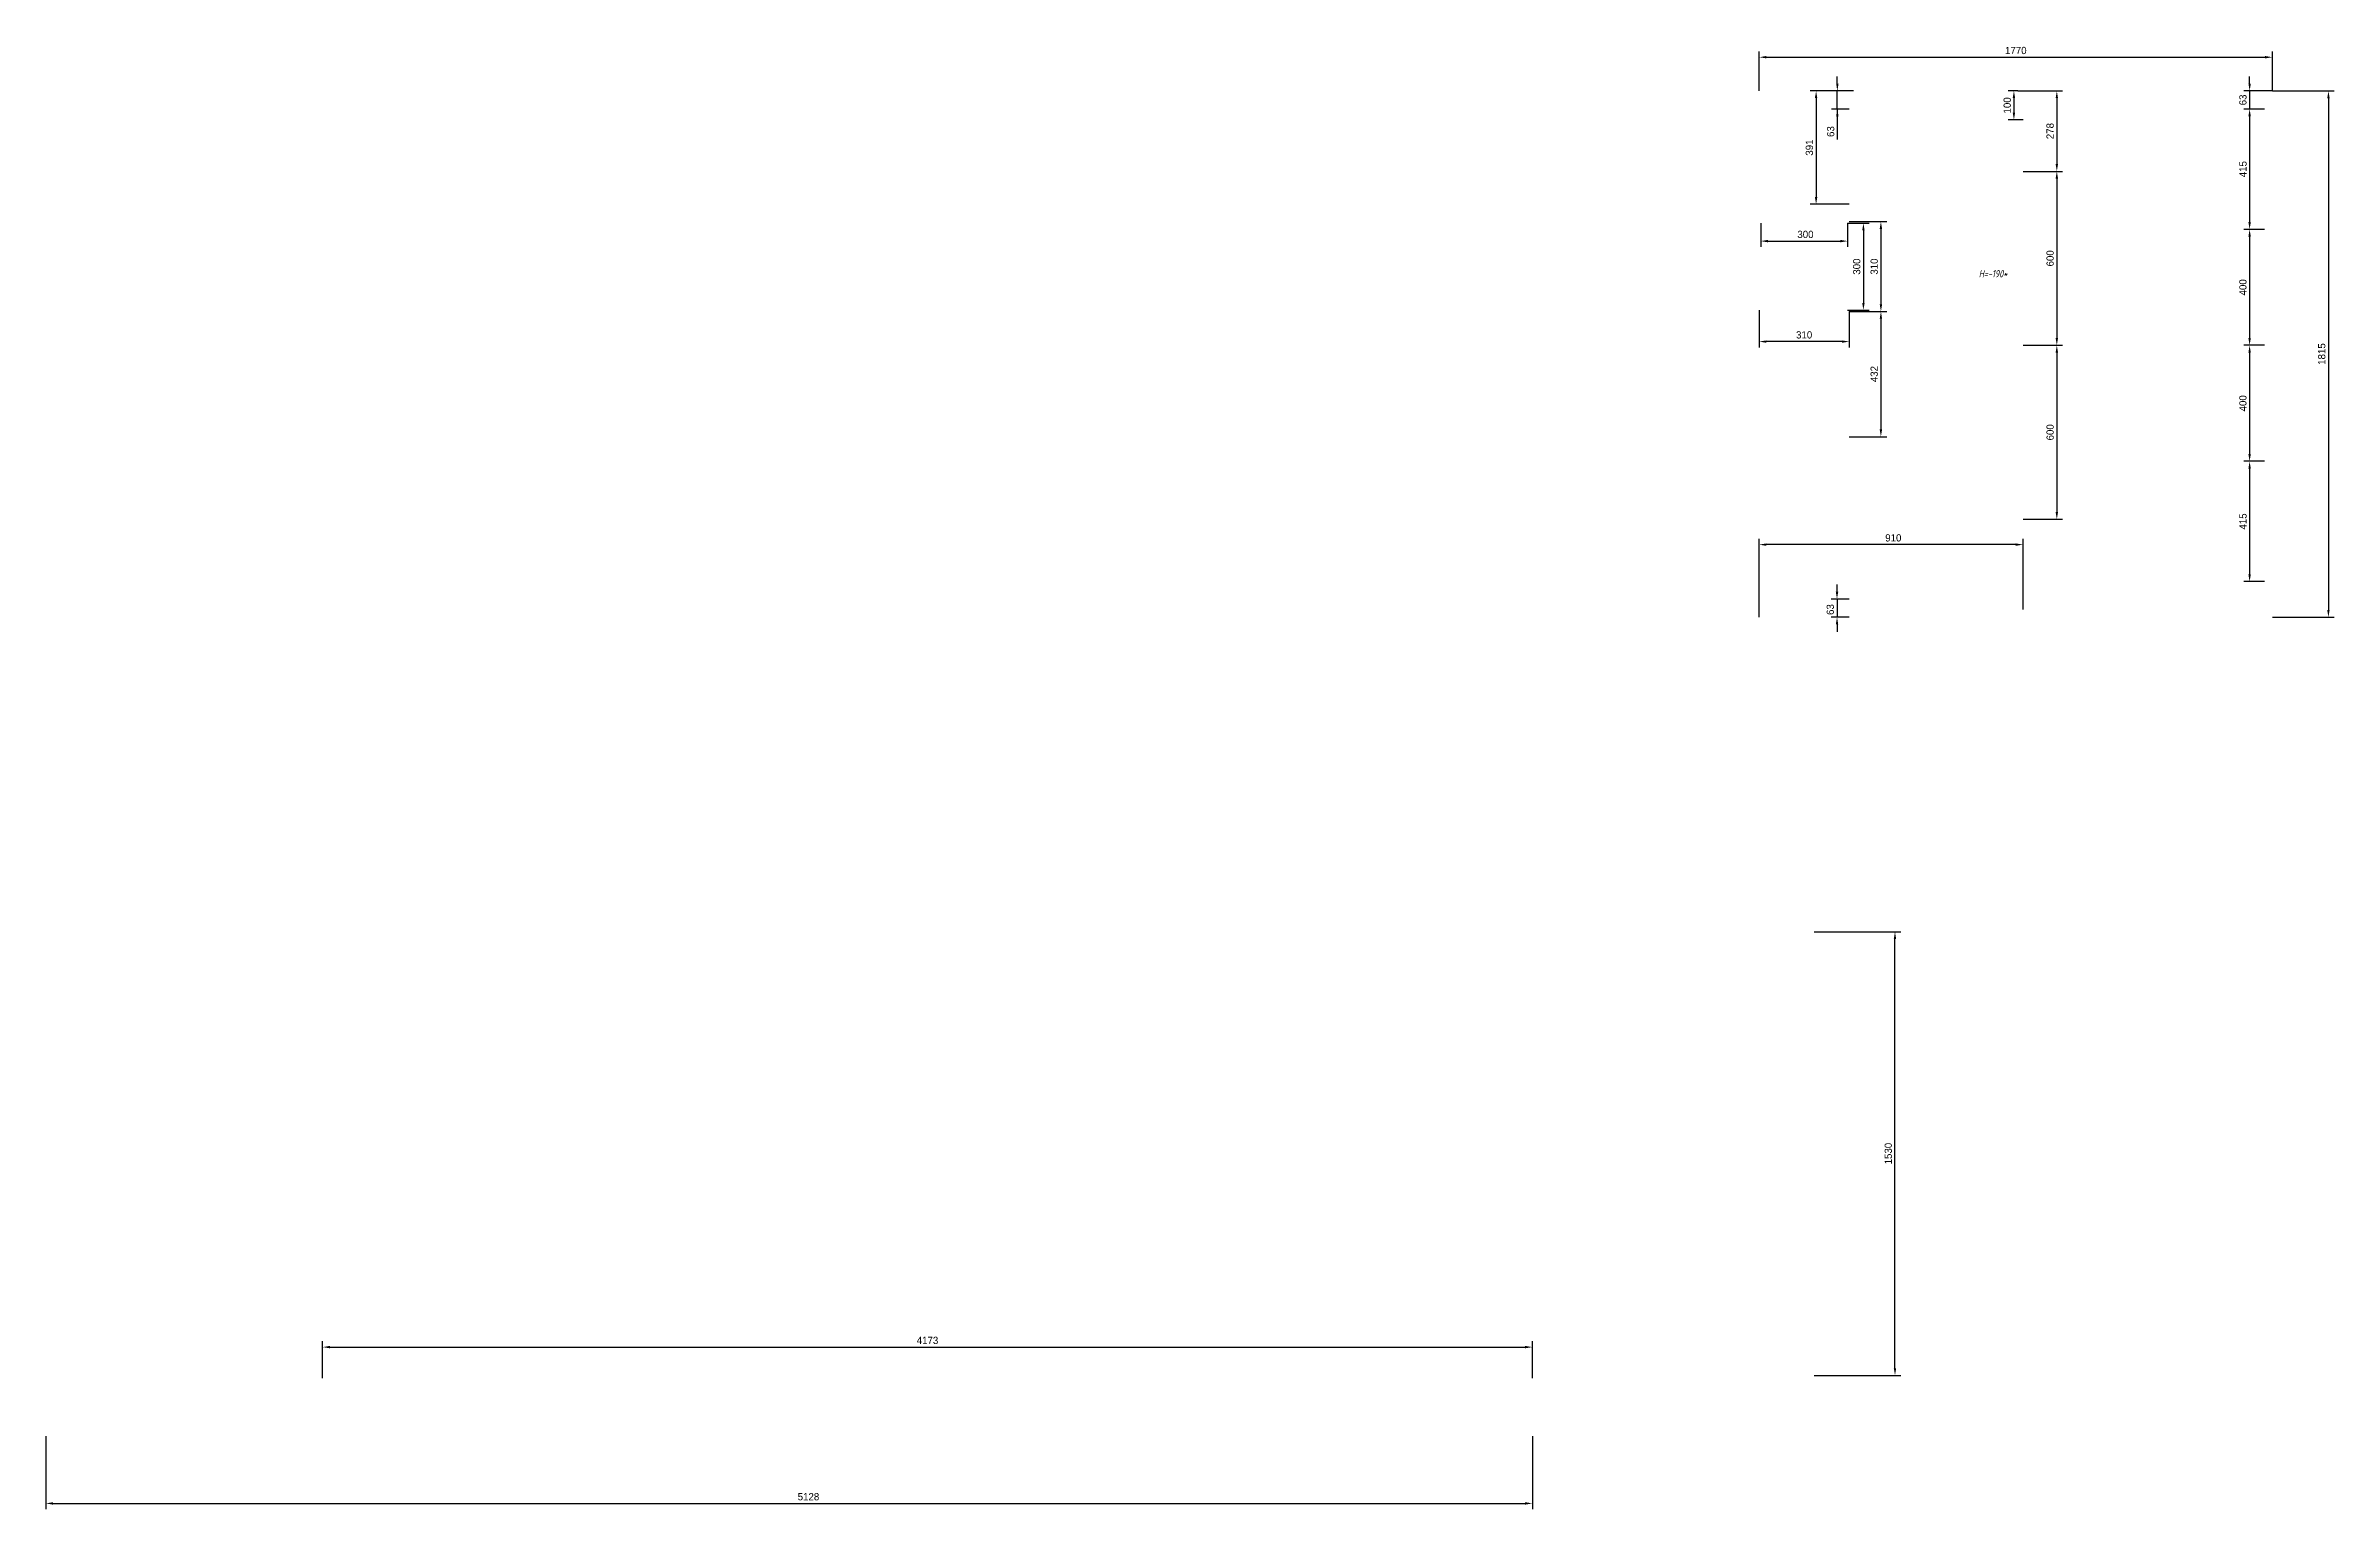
# Model space of a CAD drawing. Header units: millimetres. Extents: x 7901 to 15794, y 8269 to 13316.
import ezdxf
from ezdxf.enums import TextEntityAlignment as Align

# ---------------------------------------------------------------- set-up
doc = ezdxf.new("R2010")
doc.units = ezdxf.units.MM
doc.header["$PDMODE"] = 34
doc.header["$PDSIZE"] = 25
doc.layers.add('08 Размеры', color=7, linetype='Continuous')
doc.styles.get("Standard").update_dxf_attribs({"font": 'Ubuntu-R.ttf'})
doc.styles.add('ГОСТ-ISOCPEUR', font='isocpeui.ttf', dxfattribs={"width": 0.8})
doc.dimstyles.new('ISO-25', dxfattribs={"dimtxt": 2.5, "dimasz": 2.5, "dimexe": 1.25, "dimexo": 0.625, "dimtad": 1, "dimtxsty": 'Standard', "dimcen": 2.5, "dimadec": 0, "dimazin": 0, "dimtfac": 1, "dimtmove": 0, "dimatfit": 3, "dimfxl": 1, "dimarcsym": 0})

# ---------------------------------------------------------------- blocks, each defined once
blk = doc.blocks.new('*D2302')
at = {"layer": '08 Размеры', "color": 0, "lineweight": -2}
for p, q in [((7901.2, 8520.1), (7901.2, 8268.7)), ((13028.7, 8520.1), (13028.7, 8268.7)), ((7926.2, 8288.7), (13003.7, 8288.7))]:
    blk.add_line(p, q, dxfattribs=at)
at = {"layer": '08 Размеры', "color": 0}
for points in [[(7926.2, 8292.9), (7926.2, 8284.5), (7901.2, 8288.7)], [(13003.7, 8284.5), (13003.7, 8292.9), (13028.7, 8288.7)]]:
    blk.add_solid(points, dxfattribs=at)
at = {"layer": 'Defpoints', "color": 0}
for p in [(7901.2, 8520.1), (13028.7, 8520.1), (13028.7, 8288.7)]:
    blk.add_point(p, dxfattribs=at)
at = {"layer": '08 Размеры', "color": 0, "insert": (10531.9, 8311.8), "char_height": 25, "attachment_point": 5}
blk.add_mtext('5128', dxfattribs=at)
blk = doc.blocks.new('*D2304')
at = {"layer": '08 Размеры', "color": 0, "lineweight": -2}
for p, q in [((8856.2, 8720.1), (8856.2, 8847.8)), ((13028.7, 8720.1), (13028.7, 8847.8)), ((8881.2, 8827.8), (13003.7, 8827.8))]:
    blk.add_line(p, q, dxfattribs=at)
at = {"layer": '08 Размеры', "color": 0}
for points in [[(8881.2, 8832), (8881.2, 8823.7), (8856.2, 8827.8)], [(13003.7, 8823.7), (13003.7, 8832), (13028.7, 8827.8)]]:
    blk.add_solid(points, dxfattribs=at)
at = {"layer": 'Defpoints', "color": 0}
for p in [(13028.7, 8827.8), (8856.2, 8720.1), (13028.7, 8720.1)]:
    blk.add_point(p, dxfattribs=at)
at = {"layer": '08 Размеры', "color": 0, "insert": (10942.5, 8850.9), "char_height": 25, "attachment_point": 5}
blk.add_mtext('4173', dxfattribs=at)
blk = doc.blocks.new('*D2305')
at = {"layer": '08 Размеры', "color": 0, "lineweight": -2}
for p, q in [((14001.2, 10260.1), (14299.5, 10260.1)), ((14279.5, 8755.1), (14279.5, 10235.1)), ((14001.2, 8730.1), (14299.5, 8730.1))]:
    blk.add_line(p, q, dxfattribs=at)
at = {"layer": '08 Размеры', "color": 0}
for points in [[(14283.6, 10235.1), (14275.3, 10235.1), (14279.5, 10260.1)], [(14275.3, 8755.1), (14283.6, 8755.1), (14279.5, 8730.1)]]:
    blk.add_solid(points, dxfattribs=at)
at = {"layer": 'Defpoints', "color": 0}
for p in [(14001.2, 10260.1), (14279.5, 10260.1), (14001.2, 8730.1)]:
    blk.add_point(p, dxfattribs=at)
at = {"layer": '08 Размеры', "color": 0, "insert": (14256.4, 9495.1), "char_height": 25, "attachment_point": 5, "rotation": 90}
blk.add_mtext('1530', dxfattribs=at)
blk = doc.blocks.new('*D2353')
at = {"layer": '08 Размеры', "color": 0, "lineweight": -2}
for p, q in [((13811.2, 13160.1), (13811.2, 13296.2)), ((13836.2, 13276.2), (15556.2, 13276.2)), ((15581.2, 13159.9), (15581.2, 13296.2))]:
    blk.add_line(p, q, dxfattribs=at)
at = {"layer": '08 Размеры', "color": 0}
for points in [[(13836.2, 13280.4), (13836.2, 13272), (13811.2, 13276.2)], [(15556.2, 13272), (15556.2, 13280.4), (15581.2, 13276.2)]]:
    blk.add_solid(points, dxfattribs=at)
at = {"layer": 'Defpoints', "color": 0}
for p in [(15581.2, 13276.2), (13811.2, 13160.1), (15581.2, 13159.9)]:
    blk.add_point(p, dxfattribs=at)
at = {"layer": '08 Размеры', "color": 0, "insert": (14696.2, 13299.3), "char_height": 25, "attachment_point": 5}
blk.add_mtext('1770', dxfattribs=at)
blk = doc.blocks.new('*D2357')
at = {"layer": '08 Размеры', "color": 0, "lineweight": -2}
for p, q in [((15581.2, 13159.9), (15794.5, 13159.9)), ((15774.5, 13134.9), (15774.5, 11370.1)), ((15581.2, 11345.1), (15794.5, 11345.1))]:
    blk.add_line(p, q, dxfattribs=at)
at = {"layer": '08 Размеры', "color": 0}
for points in [[(15778.6, 13134.9), (15770.3, 13134.9), (15774.5, 13159.9)], [(15770.3, 11370.1), (15778.6, 11370.1), (15774.5, 11345.1)]]:
    blk.add_solid(points, dxfattribs=at)
at = {"layer": 'Defpoints', "color": 0}
for p in [(15581.2, 13159.9), (15581.2, 11345.1), (15774.5, 11345.1)]:
    blk.add_point(p, dxfattribs=at)
at = {"layer": '08 Размеры', "color": 0, "insert": (15751.4, 12252.5), "char_height": 25, "attachment_point": 5, "rotation": 90}
blk.add_mtext('1815', dxfattribs=at)
blk = doc.blocks.new('*D2360')
at = {"layer": '08 Размеры', "color": 0, "lineweight": -2}
for p, q in [((13811.2, 11345.1), (13811.2, 11615.3)), ((14721.2, 11372.1), (14721.2, 11615.3)), ((14696.2, 11595.3), (13836.2, 11595.3))]:
    blk.add_line(p, q, dxfattribs=at)
at = {"layer": '08 Размеры', "color": 0}
for points in [[(13836.2, 11599.5), (13836.2, 11591.1), (13811.2, 11595.3)], [(14696.2, 11591.1), (14696.2, 11599.5), (14721.2, 11595.3)]]:
    blk.add_solid(points, dxfattribs=at)
at = {"layer": 'Defpoints', "color": 0}
for p in [(13811.2, 11595.3), (14721.2, 11372.1), (13811.2, 11345.1)]:
    blk.add_point(p, dxfattribs=at)
at = {"layer": '08 Размеры', "color": 0, "insert": (14273.7, 11618.4), "char_height": 25, "attachment_point": 5}
blk.add_mtext('910', dxfattribs=at)
blk = doc.blocks.new('*D2361')
at = {"layer": '08 Размеры', "color": 0, "lineweight": -2}
for p, q in [((14702.7, 13160.1), (14857.7, 13160.1)), ((14837.7, 13135.1), (14837.7, 12907.6)), ((14721.2, 12882.6), (14857.7, 12882.6))]:
    blk.add_line(p, q, dxfattribs=at)
at = {"layer": '08 Размеры', "color": 0}
for points in [[(14841.8, 13135.1), (14833.5, 13135.1), (14837.7, 13160.1)], [(14833.5, 12907.6), (14841.8, 12907.6), (14837.7, 12882.6)]]:
    blk.add_solid(points, dxfattribs=at)
at = {"layer": 'Defpoints', "color": 0}
for p in [(14702.7, 13160.1), (14721.2, 12882.6), (14837.7, 12882.6)]:
    blk.add_point(p, dxfattribs=at)
at = {"layer": '08 Размеры', "color": 0, "insert": (14814.6, 13021.4), "char_height": 25, "attachment_point": 5, "rotation": 90}
blk.add_mtext('278', dxfattribs=at)
blk = doc.blocks.new('*D2362')
at = {"layer": '08 Размеры', "color": 0, "lineweight": -2}
for p, q in [((14721.2, 12882.6), (14857.7, 12882.6)), ((14837.7, 12857.6), (14837.7, 12307.6)), ((14721.2, 12282.6), (14857.7, 12282.6))]:
    blk.add_line(p, q, dxfattribs=at)
at = {"layer": '08 Размеры', "color": 0}
for points in [[(14841.8, 12857.6), (14833.5, 12857.6), (14837.7, 12882.6)], [(14833.5, 12307.6), (14841.8, 12307.6), (14837.7, 12282.6)]]:
    blk.add_solid(points, dxfattribs=at)
at = {"layer": 'Defpoints', "color": 0}
for p in [(14721.2, 12882.6), (14721.2, 12282.6), (14837.7, 12282.6)]:
    blk.add_point(p, dxfattribs=at)
at = {"layer": '08 Размеры', "color": 0, "insert": (14814.6, 12582.6), "char_height": 25, "attachment_point": 5, "rotation": 90}
blk.add_mtext('600', dxfattribs=at)
blk = doc.blocks.new('*D2363')
at = {"layer": '08 Размеры', "color": 0, "lineweight": -2}
for p, q in [((14080.6, 13185.1), (14080.6, 13210.1)), ((14136.2, 13160.1), (14060.6, 13160.1)), ((14080.6, 13097.6), (14080.6, 13160.1)), ((14121.2, 13097.6), (14060.6, 13097.6)), ((14080.6, 13097.6), (14080.6, 12991.9)), ((14080.6, 13072.6), (14080.6, 13047.6))]:
    blk.add_line(p, q, dxfattribs=at)
at = {"layer": '08 Размеры', "color": 0}
for points in [[(14076.5, 13185.1), (14084.8, 13185.1), (14080.6, 13160.1)], [(14084.8, 13072.6), (14076.5, 13072.6), (14080.6, 13097.6)]]:
    blk.add_solid(points, dxfattribs=at)
at = {"layer": 'Defpoints', "color": 0}
for p in [(14080.6, 13160.1), (14136.2, 13160.1), (14121.2, 13097.6)]:
    blk.add_point(p, dxfattribs=at)
at = {"layer": '08 Размеры', "color": 0, "insert": (14057.6, 13019.8), "char_height": 25, "attachment_point": 5, "rotation": 90}
blk.add_mtext('63', dxfattribs=at)
blk = doc.blocks.new('*D2364')
at = {"layer": '08 Размеры', "color": 0, "lineweight": -2}
for p, q in [((14121.2, 12709.1), (14250.9, 12709.1)), ((14230.9, 12684.1), (14230.9, 12424.1)), ((14121.2, 12399.1), (14250.9, 12399.1))]:
    blk.add_line(p, q, dxfattribs=at)
at = {"layer": '08 Размеры', "color": 0}
for points in [[(14235, 12684.1), (14226.7, 12684.1), (14230.9, 12709.1)], [(14226.7, 12424.1), (14235, 12424.1), (14230.9, 12399.1)]]:
    blk.add_solid(points, dxfattribs=at)
at = {"layer": 'Defpoints', "color": 0}
for p in [(14121.2, 12709.1), (14121.2, 12399.1), (14230.9, 12399.1)]:
    blk.add_point(p, dxfattribs=at)
at = {"layer": '08 Размеры', "color": 0, "insert": (14207.8, 12554.1), "char_height": 25, "attachment_point": 5, "rotation": 90}
blk.add_mtext('310', dxfattribs=at)
blk = doc.blocks.new('*D2365')
at = {"layer": '08 Размеры', "color": 0, "lineweight": -2}
for p, q in [((13811.2, 12404.1), (13811.2, 12275.5)), ((14121.2, 12399.1), (14121.2, 12275.5)), ((14096.2, 12295.5), (13836.2, 12295.5))]:
    blk.add_line(p, q, dxfattribs=at)
at = {"layer": '08 Размеры', "color": 0}
for points in [[(13836.2, 12299.6), (13836.2, 12291.3), (13811.2, 12295.5)], [(14096.2, 12291.3), (14096.2, 12299.6), (14121.2, 12295.5)]]:
    blk.add_solid(points, dxfattribs=at)
at = {"layer": 'Defpoints', "color": 0}
for p in [(13811.2, 12404.1), (14121.2, 12399.1), (13811.2, 12295.5)]:
    blk.add_point(p, dxfattribs=at)
at = {"layer": '08 Размеры', "color": 0, "insert": (13966.2, 12318.5), "char_height": 25, "attachment_point": 5}
blk.add_mtext('310', dxfattribs=at)
blk = doc.blocks.new('*D2902')
at = {"layer": '08 Размеры', "color": 0, "lineweight": -2}
for p, q in [((14136.2, 13160.1), (13987.4, 13160.1)), ((14007.4, 13135.1), (14007.4, 12794.1)), ((14121.2, 12769.1), (13987.4, 12769.1))]:
    blk.add_line(p, q, dxfattribs=at)
at = {"layer": '08 Размеры', "color": 0}
for points in [[(14011.6, 13135.1), (14003.2, 13135.1), (14007.4, 13160.1)], [(14003.2, 12794.1), (14011.6, 12794.1), (14007.4, 12769.1)]]:
    blk.add_solid(points, dxfattribs=at)
at = {"layer": 'Defpoints', "color": 0}
for p in [(14136.2, 13160.1), (14007.4, 12769.1), (14121.2, 12769.1)]:
    blk.add_point(p, dxfattribs=at)
at = {"layer": '08 Размеры', "color": 0, "insert": (13984.3, 12964.6), "char_height": 25, "attachment_point": 5, "rotation": 90}
blk.add_mtext('391', dxfattribs=at)
blk = doc.blocks.new('*D2903')
at = {"layer": '08 Размеры', "color": 0, "lineweight": -2}
for p, q in [((14121.2, 12399.1), (14250.9, 12399.1)), ((14230.9, 12374.1), (14230.9, 11992.6)), ((14121.2, 11967.6), (14250.9, 11967.6))]:
    blk.add_line(p, q, dxfattribs=at)
at = {"layer": '08 Размеры', "color": 0}
for points in [[(14235, 12374.1), (14226.7, 12374.1), (14230.9, 12399.1)], [(14226.7, 11992.6), (14235, 11992.6), (14230.9, 11967.6)]]:
    blk.add_solid(points, dxfattribs=at)
at = {"layer": 'Defpoints', "color": 0}
for p in [(14121.2, 12399.1), (14121.2, 11967.6), (14230.9, 11967.6)]:
    blk.add_point(p, dxfattribs=at)
at = {"layer": '08 Размеры', "color": 0, "insert": (14207.8, 12183.4), "char_height": 25, "attachment_point": 5, "rotation": 90}
blk.add_mtext('432', dxfattribs=at)
blk = doc.blocks.new('*D4320')
at = {"layer": '08 Размеры', "color": 0, "lineweight": -2}
for p, q in [((13816.2, 12704.1), (13816.2, 12622)), ((13841.2, 12642), (14091.2, 12642)), ((14116.2, 12704.1), (14116.2, 12622))]:
    blk.add_line(p, q, dxfattribs=at)
at = {"layer": '08 Размеры', "color": 0}
for points in [[(13841.2, 12646.1), (13841.2, 12637.8), (13816.2, 12642)], [(14091.2, 12637.8), (14091.2, 12646.1), (14116.2, 12642)]]:
    blk.add_solid(points, dxfattribs=at)
at = {"layer": 'Defpoints', "color": 0}
for p in [(13816.2, 12704.1), (14116.2, 12704.1), (14116.2, 12642)]:
    blk.add_point(p, dxfattribs=at)
at = {"layer": '08 Размеры', "color": 0, "insert": (13970.6, 12665), "char_height": 25, "attachment_point": 5}
blk.add_mtext('300', dxfattribs=at)
blk = doc.blocks.new('*D4321')
at = {"layer": '08 Размеры', "color": 0, "lineweight": -2}
for p, q in [((14116.2, 12704.1), (14190.5, 12704.1)), ((14170.5, 12679.1), (14170.5, 12429.1)), ((14116.2, 12404.1), (14190.5, 12404.1))]:
    blk.add_line(p, q, dxfattribs=at)
at = {"layer": '08 Размеры', "color": 0}
for points in [[(14174.7, 12679.1), (14166.4, 12679.1), (14170.5, 12704.1)], [(14166.4, 12429.1), (14174.7, 12429.1), (14170.5, 12404.1)]]:
    blk.add_solid(points, dxfattribs=at)
at = {"layer": 'Defpoints', "color": 0}
for p in [(14116.2, 12704.1), (14116.2, 12404.1), (14170.5, 12404.1)]:
    blk.add_point(p, dxfattribs=at)
at = {"layer": '08 Размеры', "color": 0, "insert": (14147.5, 12554.1), "char_height": 25, "attachment_point": 5, "rotation": 90}
blk.add_mtext('300', dxfattribs=at)
blk = doc.blocks.new('*D4322')
at = {"layer": '08 Размеры', "color": 0, "lineweight": -2}
for p, q in [((14079.5, 11432.6), (14079.5, 11457.6)), ((14121.2, 11407.6), (14059.5, 11407.6)), ((14079.5, 11407.6), (14079.5, 11345.1)), ((14121.2, 11345.1), (14059.5, 11345.1)), ((14079.5, 11320.1), (14079.5, 11295.1))]:
    blk.add_line(p, q, dxfattribs=at)
at = {"layer": '08 Размеры', "color": 0}
for points in [[(14075.3, 11432.6), (14083.7, 11432.6), (14079.5, 11407.6)], [(14083.7, 11320.1), (14075.3, 11320.1), (14079.5, 11345.1)]]:
    blk.add_solid(points, dxfattribs=at)
at = {"layer": 'Defpoints', "color": 0}
for p in [(14121.2, 11407.6), (14079.5, 11345.1), (14121.2, 11345.1)]:
    blk.add_point(p, dxfattribs=at)
at = {"layer": '08 Размеры', "color": 0, "insert": (14056.4, 11371.3), "char_height": 25, "attachment_point": 5, "rotation": 90}
blk.add_mtext('63', dxfattribs=at)
blk = doc.blocks.new('*D4323')
at = {"layer": '08 Размеры', "color": 0, "lineweight": -2}
for p, q in [((14702.7, 13160.1), (14669.7, 13160.1)), ((14689.7, 13135.1), (14689.7, 13085.1)), ((14721.2, 13060.1), (14669.7, 13060.1))]:
    blk.add_line(p, q, dxfattribs=at)
at = {"layer": '08 Размеры', "color": 0}
for points in [[(14693.9, 13135.1), (14685.5, 13135.1), (14689.7, 13160.1)], [(14685.5, 13085.1), (14693.9, 13085.1), (14689.7, 13060.1)]]:
    blk.add_solid(points, dxfattribs=at)
at = {"layer": 'Defpoints', "color": 0}
for p in [(14702.7, 13160.1), (14689.7, 13060.1), (14721.2, 13060.1)]:
    blk.add_point(p, dxfattribs=at)
at = {"layer": '08 Размеры', "color": 0, "insert": (14666.6, 13110.1), "char_height": 25, "attachment_point": 5, "rotation": 90}
blk.add_mtext('100', dxfattribs=at)
blk = doc.blocks.new('*D4324')
at = {"layer": '08 Размеры', "color": 0, "lineweight": -2}
for p, q in [((14721.2, 12282.6), (14857.7, 12282.6)), ((14837.7, 12257.6), (14837.7, 11707.6)), ((14721.2, 11682.6), (14857.7, 11682.6))]:
    blk.add_line(p, q, dxfattribs=at)
at = {"layer": '08 Размеры', "color": 0}
for points in [[(14841.8, 12257.6), (14833.5, 12257.6), (14837.7, 12282.6)], [(14833.5, 11707.6), (14841.8, 11707.6), (14837.7, 11682.6)]]:
    blk.add_solid(points, dxfattribs=at)
at = {"layer": 'Defpoints', "color": 0}
for p in [(14721.2, 12282.6), (14721.2, 11682.6), (14837.7, 11682.6)]:
    blk.add_point(p, dxfattribs=at)
at = {"layer": '08 Размеры', "color": 0, "insert": (14814.6, 11982.6), "char_height": 25, "attachment_point": 5, "rotation": 90}
blk.add_mtext('600', dxfattribs=at)
blk = doc.blocks.new('*D4469')
at = {"layer": '08 Размеры', "color": 0, "lineweight": -2}
for p, q in [((15502.7, 13185.1), (15502.7, 13210.1)), ((15581.2, 13160.1), (15482.7, 13160.1)), ((15502.7, 13160.1), (15502.7, 13097.6)), ((15554.2, 13097.6), (15482.7, 13097.6)), ((15502.7, 13072.6), (15502.7, 13047.6))]:
    blk.add_line(p, q, dxfattribs=at)
at = {"layer": '08 Размеры', "color": 0}
for points in [[(15498.5, 13185.1), (15506.8, 13185.1), (15502.7, 13160.1)], [(15506.8, 13072.6), (15498.5, 13072.6), (15502.7, 13097.6)]]:
    blk.add_solid(points, dxfattribs=at)
at = {"layer": 'Defpoints', "color": 0}
for p in [(15581.2, 13160.1), (15502.7, 13097.6), (15554.2, 13097.6)]:
    blk.add_point(p, dxfattribs=at)
at = {"layer": '08 Размеры', "color": 0, "insert": (15479.6, 13128.9), "char_height": 25, "attachment_point": 5, "rotation": 90}
blk.add_mtext('63', dxfattribs=at)
blk = doc.blocks.new('*D4470')
at = {"layer": '08 Размеры', "color": 0, "lineweight": -2}
for p, q in [((15554.2, 13097.6), (15482.7, 13097.6)), ((15502.7, 13072.6), (15502.7, 12707.6)), ((15554.2, 12682.6), (15482.7, 12682.6))]:
    blk.add_line(p, q, dxfattribs=at)
at = {"layer": '08 Размеры', "color": 0}
for points in [[(15506.8, 13072.6), (15498.5, 13072.6), (15502.7, 13097.6)], [(15498.5, 12707.6), (15506.8, 12707.6), (15502.7, 12682.6)]]:
    blk.add_solid(points, dxfattribs=at)
at = {"layer": 'Defpoints', "color": 0}
for p in [(15554.2, 13097.6), (15502.7, 12682.6), (15554.2, 12682.6)]:
    blk.add_point(p, dxfattribs=at)
at = {"layer": '08 Размеры', "color": 0, "insert": (15479.9, 12890.1), "char_height": 25, "attachment_point": 5, "rotation": 90}
blk.add_mtext('415', dxfattribs=at)
blk = doc.blocks.new('*D4471')
at = {"layer": '08 Размеры', "color": 0, "lineweight": -2}
for p, q in [((15554.2, 12682.6), (15482.7, 12682.6)), ((15502.7, 12657.6), (15502.7, 12307.6)), ((15554.2, 12282.6), (15482.7, 12282.6))]:
    blk.add_line(p, q, dxfattribs=at)
at = {"layer": '08 Размеры', "color": 0}
for points in [[(15506.8, 12657.6), (15498.5, 12657.6), (15502.7, 12682.6)], [(15498.5, 12307.6), (15506.8, 12307.6), (15502.7, 12282.6)]]:
    blk.add_solid(points, dxfattribs=at)
at = {"layer": 'Defpoints', "color": 0}
for p in [(15554.2, 12682.6), (15502.7, 12282.6), (15554.2, 12282.6)]:
    blk.add_point(p, dxfattribs=at)
at = {"layer": '08 Размеры', "color": 0, "insert": (15479.6, 12482.6), "char_height": 25, "attachment_point": 5, "rotation": 90}
blk.add_mtext('400', dxfattribs=at)
blk = doc.blocks.new('*D4472')
at = {"layer": '08 Размеры', "color": 0, "lineweight": -2}
for p, q in [((15554.2, 12282.6), (15482.7, 12282.6)), ((15502.7, 12257.6), (15502.7, 11907.6)), ((15554.2, 11882.6), (15482.7, 11882.6))]:
    blk.add_line(p, q, dxfattribs=at)
at = {"layer": '08 Размеры', "color": 0}
for points in [[(15506.8, 12257.6), (15498.5, 12257.6), (15502.7, 12282.6)], [(15498.5, 11907.6), (15506.8, 11907.6), (15502.7, 11882.6)]]:
    blk.add_solid(points, dxfattribs=at)
at = {"layer": 'Defpoints', "color": 0}
for p in [(15554.2, 12282.6), (15502.7, 11882.6), (15554.2, 11882.6)]:
    blk.add_point(p, dxfattribs=at)
at = {"layer": '08 Размеры', "color": 0, "insert": (15479.6, 12082.6), "char_height": 25, "attachment_point": 5, "rotation": 90}
blk.add_mtext('400', dxfattribs=at)
blk = doc.blocks.new('*D4473')
at = {"layer": '08 Размеры', "color": 0, "lineweight": -2}
for p, q in [((15554.2, 11882.6), (15482.7, 11882.6)), ((15502.7, 11857.6), (15502.7, 11492.6)), ((15554.2, 11467.6), (15482.7, 11467.6))]:
    blk.add_line(p, q, dxfattribs=at)
at = {"layer": '08 Размеры', "color": 0}
for points in [[(15506.8, 11857.6), (15498.5, 11857.6), (15502.7, 11882.6)], [(15498.5, 11492.6), (15506.8, 11492.6), (15502.7, 11467.6)]]:
    blk.add_solid(points, dxfattribs=at)
at = {"layer": 'Defpoints', "color": 0}
for p in [(15554.2, 11882.6), (15502.7, 11467.6), (15554.2, 11467.6)]:
    blk.add_point(p, dxfattribs=at)
at = {"layer": '08 Размеры', "color": 0, "insert": (15479.9, 11675.1), "char_height": 25, "attachment_point": 5, "rotation": 90}
blk.add_mtext('415', dxfattribs=at)

msp = doc.modelspace()

# ---------------------------------------------------------------- texts
at = {"layer": '08 Размеры', "style": 'ГОСТ-ISOCPEUR', "width": 0.8}
msp.add_text('H=-190*', height=25, dxfattribs=at).set_placement((14617.9, 12529.6), align=Align.MIDDLE)

# ---------------------------------------------------------------- dimensions: what is measured, and where the dimension line sits
at = {"layer": '08 Размеры', "color": 5}
dim = msp.add_linear_dim(base=(15581.2, 13276.2), p1=(13811.2, 13160.1), p2=(15581.2, 13159.9), dimstyle='ISO-25', override={"dimtxt": 25, "dimasz": 25, "dimexe": 20, "dimexo": 0, "dimgap": 10, "dimdec": 0}, dxfattribs=at)
dim.commit()
dim.dimension.update_dxf_attribs({"geometry": '*D2353', "text_midpoint": (14696.2, 13299.3)})
at = {"layer": '08 Размеры'}
for base, p1, p2, picture, middle in [((14080.6238854, 13160.1152621), (14121.2344026, 13097.6152621), (14136.2344026, 13160.1152621), '*D2363', (14080.6238854, 13019.7581193)), ((14007.4, 12769.1), (14136.2, 13160.1), (14121.2, 12769.1), '*D2902', (14007.4, 12964.6)), ((14689.7, 13060.1), (14702.7, 13160.1), (14721.2, 13060.1), '*D4323', (14689.7, 13110.1)), ((14837.6765433, 12882.6152621), (14702.7344026, 13160.1152621), (14721.2344026, 12882.6152621), '*D2361', (14837.6765433, 13021.3652621)), ((14837.7, 12282.6), (14721.2, 12882.6), (14721.2, 12282.6), '*D2362', (14837.7, 12582.6)), ((14079.5088955, 11345.1152621), (14121.2344026, 11407.6152621), (14121.2344026, 11345.1152621), '*D4322', (14079.5088955, 11371.2915296))]:
    dim = msp.add_linear_dim(base=base, p1=p1, p2=p2, angle=90, dimstyle='ISO-25', override={"dimtxt": 25, "dimasz": 25, "dimexe": 20, "dimexo": 0, "dimgap": 10, "dimdec": 0}, dxfattribs=at)
    dim.commit()
    dim.dimension.update_dxf_attribs({"geometry": picture, "text_midpoint": middle, "dimtype": 160})
for base, p1, p2, picture, middle in [((15502.674791, 13097.6152621), (15581.2344026, 13160.1152621), (15554.2344026, 13097.6152621), '*D4469', (15479.6156279, 13128.8652621)), ((15502.7, 12682.6), (15554.2, 13097.6), (15554.2, 12682.6), '*D4470', (15479.9, 12890.1)), ((14230.9, 12399.1), (14121.2, 12709.1), (14121.2, 12399.1), '*D2364', (14207.8, 12554.1)), ((15502.7, 12282.6), (15554.2, 12682.6), (15554.2, 12282.6), '*D4471', (15479.6, 12482.6)), ((14230.8810532, 11967.6152621), (14121.2344026, 12399.1152621), (14121.2344026, 11967.6152621), '*D2903', (14207.8218902, 12183.3652621)), ((14837.7, 11682.6), (14721.2, 12282.6), (14721.2, 11682.6), '*D4324', (14814.6, 11982.6)), ((15502.7, 11882.6), (15554.2, 12282.6), (15554.2, 11882.6), '*D4472', (15479.6, 12082.6)), ((15502.7, 11467.6), (15554.2, 11882.6), (15554.2, 11467.6), '*D4473', (15479.9, 11675.1))]:
    dim = msp.add_linear_dim(base=base, p1=p1, p2=p2, angle=90, dimstyle='ISO-25', override={"dimtxt": 25, "dimasz": 25, "dimexe": 20, "dimexo": 0, "dimgap": 10, "dimdec": 0}, dxfattribs=at)
    dim.commit()
    dim.dimension.update_dxf_attribs({"geometry": picture, "text_midpoint": middle})
at = {"layer": '08 Размеры', "color": 5}
for base, p1, p2, picture, middle in [((15774.5, 11345.1), (15581.2, 13159.9), (15581.2, 11345.1), '*D2357', (15751.4, 12252.5)), ((14279.5, 10260.1), (14001.2, 8730.1), (14001.2, 10260.1), '*D2305', (14256.4, 9495.1))]:
    dim = msp.add_linear_dim(base=base, p1=p1, p2=p2, angle=90, dimstyle='ISO-25', override={"dimtxt": 25, "dimasz": 25, "dimexe": 20, "dimexo": 0, "dimgap": 10, "dimdec": 0}, dxfattribs=at)
    dim.commit()
    dim.dimension.update_dxf_attribs({"geometry": picture, "text_midpoint": middle})
at = {"layer": '08 Размеры', "color": 2}
dim = msp.add_linear_dim(base=(14116.2, 12642), p1=(13816.2, 12704.1), p2=(14116.2, 12704.1), dimstyle='ISO-25', override={"dimtxt": 25, "dimasz": 25, "dimexe": 20, "dimexo": 0, "dimgap": 10, "dimdec": 0}, dxfattribs=at)
dim.commit()
dim.dimension.update_dxf_attribs({"geometry": '*D4320', "text_midpoint": (13970.6, 12642), "dimtype": 160})
dim = msp.add_aligned_dim(p1=(14116.2, 12704.1), p2=(14116.2, 12404.1), distance=54.3, dimstyle='ISO-25', override={"dimtxt": 25, "dimasz": 25, "dimexe": 20, "dimexo": 0, "dimgap": 10, "dimdec": 0}, dxfattribs=at)
dim.commit()
dim.dimension.update_dxf_attribs({"geometry": '*D4321', "text_midpoint": (14147.5, 12554.1)})
at = {"layer": '08 Размеры'}
for base, p1, p2, picture, middle in [((13811.2, 12295.5), (14121.2, 12399.1), (13811.2, 12404.1), '*D2365', (13966.2, 12295.5)), ((13811.2, 11595.3), (14721.2, 11372.1), (13811.2, 11345.1), '*D2360', (14273.7, 11595.3))]:
    dim = msp.add_linear_dim(base=base, p1=p1, p2=p2, dimstyle='ISO-25', override={"dimtxt": 25, "dimasz": 25, "dimexe": 20, "dimexo": 0, "dimgap": 10, "dimdec": 0}, dxfattribs=at)
    dim.commit()
    dim.dimension.update_dxf_attribs({"geometry": picture, "text_midpoint": middle, "dimtype": 160})
at = {"layer": '08 Размеры', "color": 5}
for base, p1, p2, picture, middle in [((13028.7344026, 8827.8325897), (8856.2344026, 8720.1152621), (13028.7344026, 8720.1152621), '*D2304', (10942.4844026, 8827.8325897)), ((13028.7344026, 8288.6968762), (7901.2344026, 8520.1152621), (13028.7344026, 8520.1152621), '*D2302', (10531.8828698, 8288.6968762))]:
    dim = msp.add_linear_dim(base=base, p1=p1, p2=p2, dimstyle='ISO-25', override={"dimtxt": 25, "dimasz": 25, "dimexe": 20, "dimexo": 0, "dimgap": 10, "dimdec": 0}, dxfattribs=at)
    dim.commit()
    dim.dimension.update_dxf_attribs({"geometry": picture, "text_midpoint": middle, "dimtype": 160})

doc.saveas('drawing.dxf')
